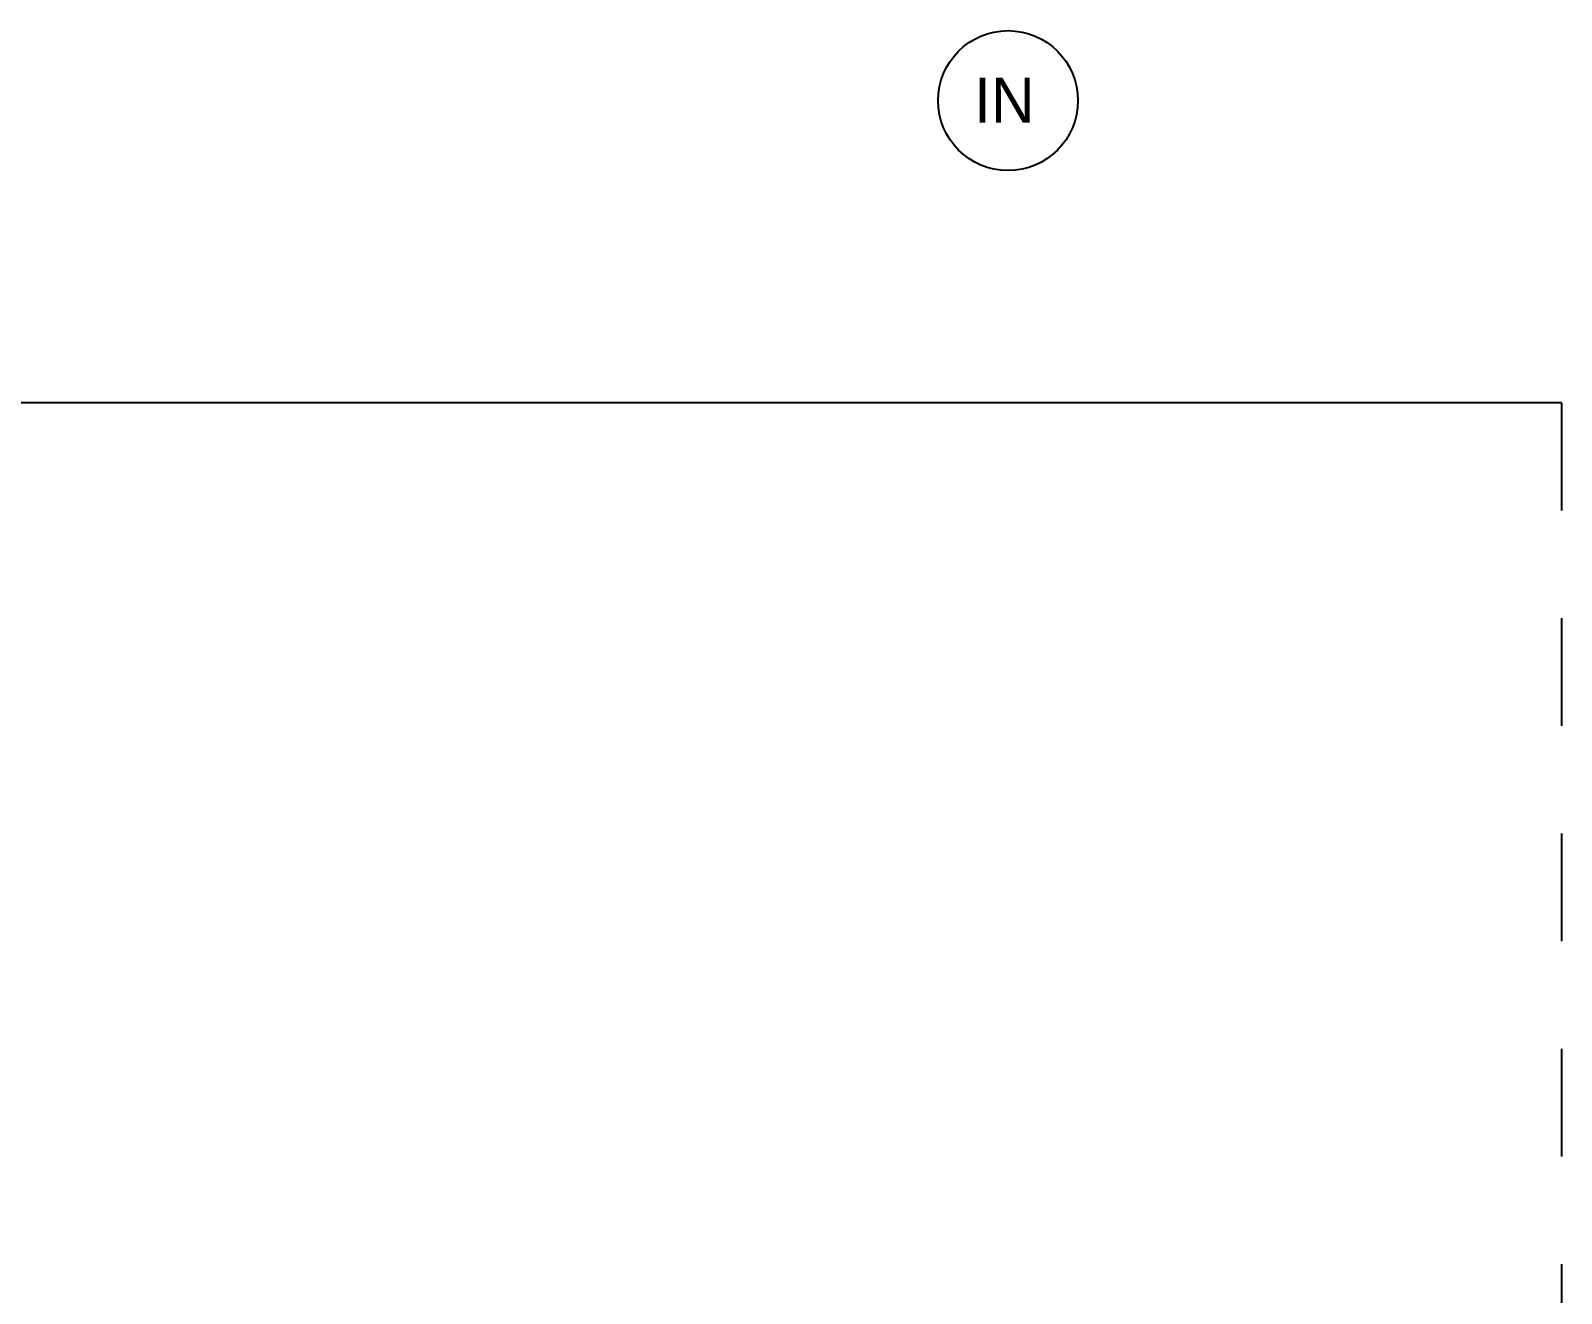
# Model space of a CAD drawing. Header units: millimetres. Extents: x 1398 to 1463.6, y 278.6 to 295.8.
# Drawn here: x 1404.991 to 1406.413, y 290.791 to 291.964 of the extents above; entities that cross this region are included whole.
import ezdxf

# ---------------------------------------------------------------- set-up
doc = ezdxf.new("R2010")
doc.units = ezdxf.units.MM
doc.linetypes.add('CENTER', pattern=[2, 1.25, -0.25, 0.25, -0.25])
doc.layers.add('11', color=7, linetype='Continuous')
doc.styles.add('2', font='SCRIPTC.SHX', dxfattribs={"height": 0.2})
doc.styles.add('ROMANS', font='romans')

# ---------------------------------------------------------------- blocks, each defined once
blk = doc.blocks.new('A$C03A07C7F')
blk.add_line((423.15, 367.894), (285.92, 367.894))
at = {"linetype": 'CENTER'}
blk.add_line((423.15, 367.894), (423.15, 267.886), dxfattribs=at)
at = {"layer": '11'}
blk.add_circle((397.434, 381.938), 3.25, dxfattribs=at)
blk.add_text('IN', height=2.1).set_placement((395.86, 380.907))
for tag, p, style in [('ROSY', (683.087, 26.495), '2'), ('30/10/02', (715.706, 16.31), 'ROMANS'), ('ROSY', (1513.839, 14.827), '2'), ('ROSY', (2354.851, 14.827), '2'), ('ROSY', (3194.181, 14.827), '2'), ('30/10/02', (1546.458, 4.642), 'ROMANS'), ('30/10/02', (2387.471, 4.642), 'ROMANS'), ('30/10/02', (3226.8, 4.642), 'ROMANS')]:
    blk.add_attdef(tag, p, '', height=2.88, dxfattribs=dict(style=style))

msp = doc.modelspace()

# ---------------------------------------------------------------- block references
at = {"xscale": 0.01999999999999991, "yscale": 0.01999999999999991, "zscale": 0.01999999999999991}
msp.add_blockref('A$C03A07C7F', (1397.9505, 284.2598), dxfattribs=at)

doc.saveas('drawing.dxf')
